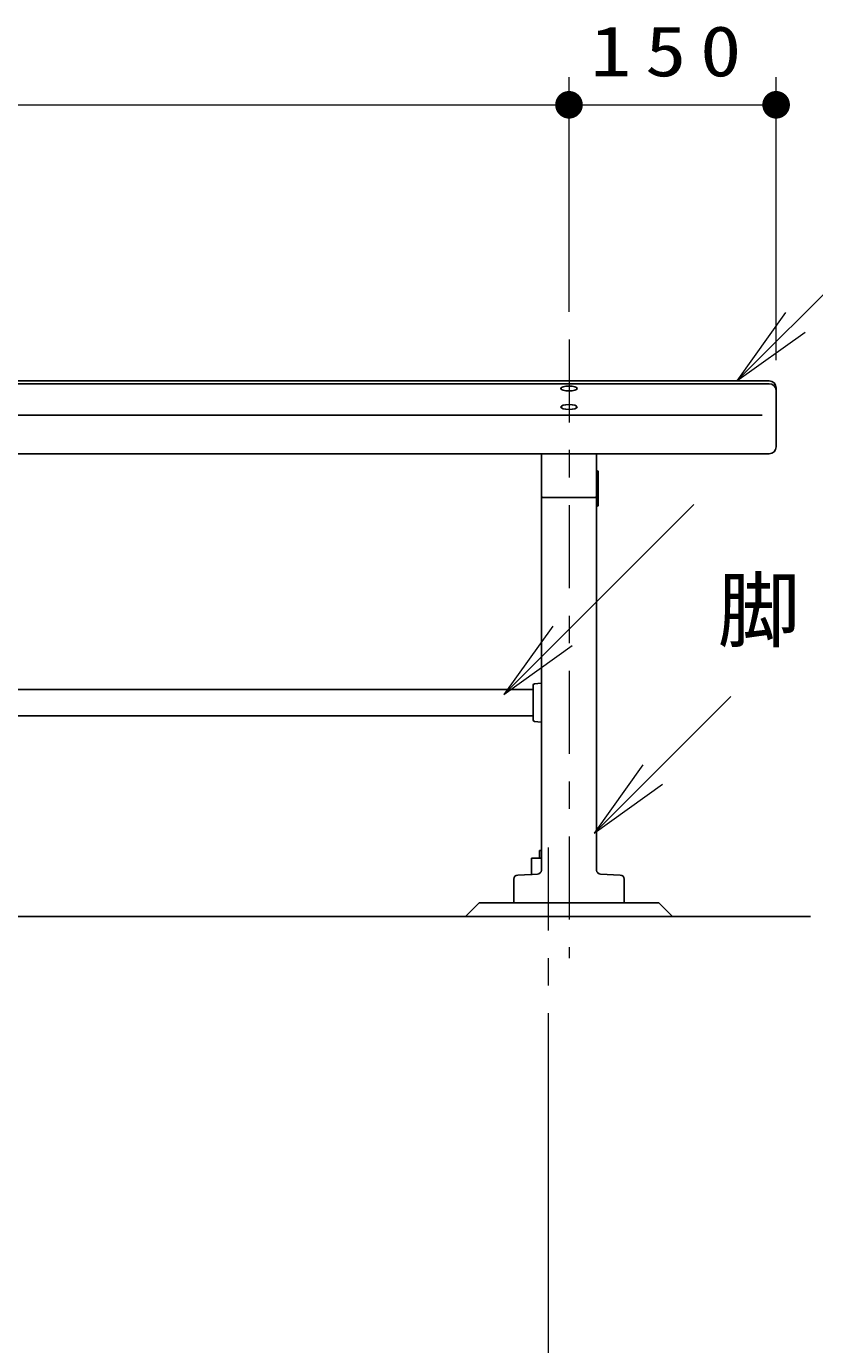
# Model space of a CAD drawing. Units: millimetres on the paper, scale 1:20. Extents: x -365 to 12, y -38 to 257.
# Drawn here: x -255.87 to -227.32, y 101.1 to 148.84 of the extents above; entities that cross this region are included whole.
import ezdxf

# ---------------------------------------------------------------- set-up
doc = ezdxf.new("R2010")
doc.units = ezdxf.units.MM
doc.linetypes.add('USER2', pattern=[6, 3, -1, 1, -1])
doc.layers.add('1_20', color=3, linetype='Continuous', lineweight=25)
doc.styles.add('ＭＳ ゴシック', font='')
doc.styles.get('ＭＳ ゴシック').set_extended_font_data('MS Gothic')

# ---------------------------------------------------------------- blocks, each defined once
blk = doc.blocks.new('open_arrow')
at = {"color": 0, "linetype": 'Continuous', "lineweight": -2}
blk.add_lwpolyline([(7.5, 1.25), (0, 0), (7.5, -1.25)], dxfattribs=at)
blk = doc.blocks.new('filled_dot')
at = {"color": 0, "linetype": 'Continuous', "lineweight": -2, "const_width": 1.25}
blk.add_lwpolyline([(-0.625, 0, 1), (0.625, 0, 1)], format="xyb", close=True, dxfattribs=at)

msp = doc.modelspace()

# ---------------------------------------------------------------- linework, layer by layer
at = {"layer": '1_20', "color": 7, "lineweight": 13}
for p, q in [((-236.217, 138.5), (-236.217, 147)), ((-228.717, 136.75), (-228.717, 147)), ((-281.217, 146), (-236.217, 146)), ((-236.217, 146), (-228.717, 146)), ((-230.143, 136), (-224.839, 141.303)), ((-238.572, 124.651), (-231.699, 131.524)), ((-235.306, 119.627), (-230.357, 124.576)), ((-236.967, 113.103), (-236.967, 90.603))]:
    msp.add_line(p, q, dxfattribs=at)
at = {"layer": '1_20', "color": 7, "linetype": 'USER2', "lineweight": 13}
for p, q in [((-236.217, 137.5), (-236.217, 115.103)), ((-236.967, 119.103), (-236.967, 114.103))]:
    msp.add_line(p, q, dxfattribs=at)
at = {"layer": '1_20'}
for p, q in [((-288.467, 136), (-228.967, 136)), ((-288.467, 135.899), (-228.967, 135.899)), ((-228.717, 135.75), (-228.717, 133.615)), ((-288.217, 134.759), (-229.217, 134.759)), ((-288.467, 133.365), (-228.967, 133.365)), ((-237.217, 133.365), (-237.217, 118.287)), ((-235.217, 133.365), (-235.217, 118.287)), ((-235.167, 132.728), (-235.217, 132.753)), ((-235.167, 132.728), (-235.167, 131.478)), ((-235.292, 131.778), (-237.142, 131.778)), ((-235.167, 131.478), (-235.217, 131.453)), ((-279.917, 124.831), (-237.517, 124.831)), ((-237.517, 124.983), (-237.517, 123.723)), ((-237.217, 125.06), (-237.473, 125.033)), ((-279.917, 123.876), (-237.517, 123.876)), ((-237.473, 123.673), (-237.217, 123.647)), ((-237.285, 119.002), (-237.285, 118.718)), ((-237.285, 119.002), (-237.217, 119.002)), ((-237.572, 118.718), (-237.572, 118.103)), ((-237.572, 118.718), (-237.217, 118.718)), ((-238.217, 117.959), (-238.217, 117.103)), ((-238.073, 118.109), (-237.361, 118.137)), ((-234.361, 118.109), (-235.073, 118.137)), ((-234.217, 117.959), (-234.217, 117.103)), ((-239.467, 117.103), (-239.967, 116.603)), ((-239.467, 117.103), (-232.967, 117.103)), ((-232.967, 117.103), (-232.467, 116.603)), ((-277.467, 116.603), (-227.467, 116.603))]:
    msp.add_line(p, q, dxfattribs=at)
for centre, radius, start, end in [((-228.967, 135.75), 0.25, 0, 90), ((-228.967, 135.649), 0.25, 0, 90), ((-228.967, 133.615), 0.25, 270, 0), ((-237.142, 131.853), 0.075, 180, 270), ((-235.292, 131.853), 0.075, 270, 0), ((-237.467, 124.983), 0.05, 96.0084, 180), ((-237.467, 123.723), 0.05, 180, 263.9915), ((-238.067, 117.959), 0.15, 92.29, 180), ((-237.367, 118.287), 0.15, 272.29, 0), ((-235.067, 118.287), 0.15, 180, 267.71), ((-234.367, 117.959), 0.15, 0, 87.7099)]:
    msp.add_arc(centre, radius, start, end, dxfattribs=at)
for centre in [(-236.217, 135.727), (-236.217, 135.057)]:
    msp.add_ellipse(centre, major_axis=(0.3, 0), ratio=0.297812, dxfattribs=at)

# ---------------------------------------------------------------- block references
at = {"layer": '1_20', "color": 7, "lineweight": 13, "xscale": 0.4, "yscale": 0.4}
msp.add_blockref('filled_dot', (-236.217, 146), dxfattribs=at)
for name, p, rotation in [('filled_dot', (-236.217, 146), 180), ('filled_dot', (-228.717, 146), 180), ('open_arrow', (-230.143, 136), 45), ('open_arrow', (-238.572, 124.651), 45), ('open_arrow', (-235.306, 119.627), 45)]:
    msp.add_blockref(name, p, dxfattribs=dict(at, rotation=rotation))

# ---------------------------------------------------------------- texts
at = {"layer": '1_20', "color": 7, "style": 'ＭＳ ゴシック'}
for s, insert, char_height, attachment_point in [('\\T1.33;\\W1.2;150', (-232.467, 147), 1.833, 8), ('\\T1.5;脚:鋳鉄\u3000FC\\~200', (-230.838, 127.576), 2.199, 4)]:
    msp.add_mtext(s, dxfattribs=dict(at, insert=insert, char_height=char_height, attachment_point=attachment_point))

doc.saveas('drawing.dxf')
